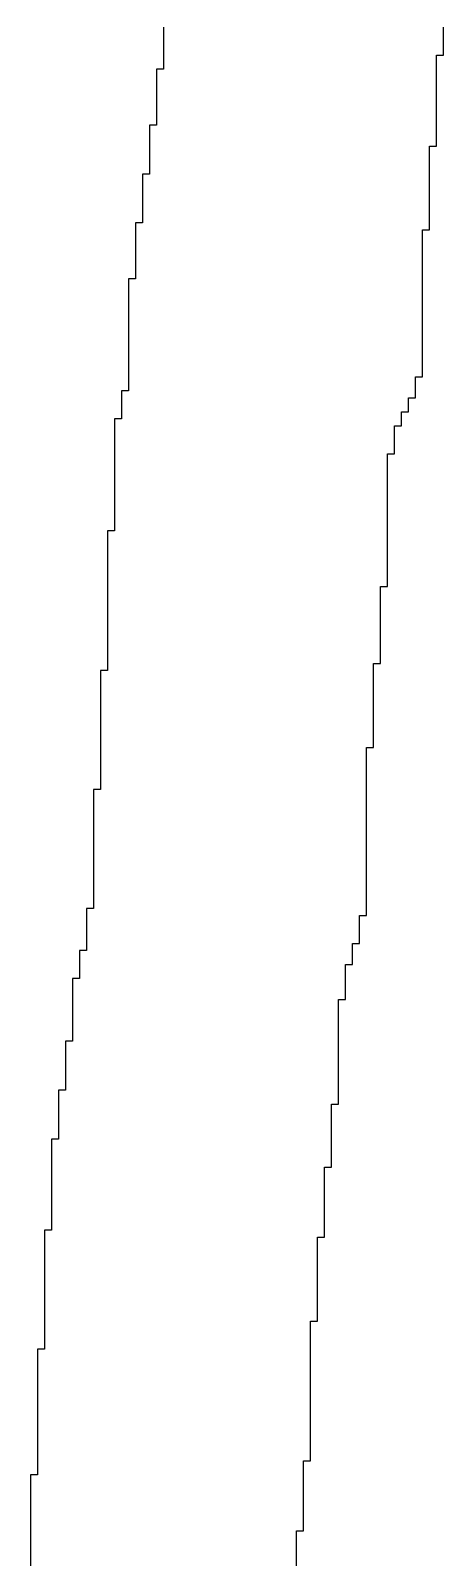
# Model space of a CAD drawing. Header units: millimetres. Extents: x 9.6 to 105, y 7.6 to 66.9.
# Drawn here: x 89.1215 to 89.2022, y 22.9064 to 23.2057 of the extents above; entities that cross this region are included whole.
import ezdxf

# ---------------------------------------------------------------- set-up
doc = ezdxf.new("R2010")
doc.units = ezdxf.units.MM
doc.layers.add('BottomOverlay', color=54, linetype='Continuous')

msp = doc.modelspace()

# ---------------------------------------------------------------- linework, layer by layer
at = {"layer": 'BottomOverlay'}
for p, q in [((89.14752, 23.20643), (89.14752, 23.20506)), ((89.14752, 23.20506), (89.14752, 23.20369)), ((89.2022, 23.20506), (89.2022, 23.20643)), ((89.2022, 23.20369), (89.2022, 23.20506)), ((89.14752, 23.20369), (89.14752, 23.20233)), ((89.14752, 23.20233), (89.14752, 23.20096)), ((89.2022, 23.20233), (89.2022, 23.20369)), ((89.2022, 23.20096), (89.2022, 23.20233)), ((89.14752, 23.20096), (89.14752, 23.19959)), ((89.14752, 23.19959), (89.14752, 23.19823)), ((89.20083, 23.19959), (89.20083, 23.20096)), ((89.20083, 23.20096), (89.2022, 23.20096)), ((89.20083, 23.19823), (89.20083, 23.19959)), ((89.14752, 23.19823), (89.14615, 23.19823)), ((89.14615, 23.19823), (89.14615, 23.19686)), ((89.14615, 23.19686), (89.14615, 23.19549)), ((89.20083, 23.19686), (89.20083, 23.19823)), ((89.20083, 23.19549), (89.20083, 23.19686)), ((89.14615, 23.19549), (89.14615, 23.19412)), ((89.14615, 23.19412), (89.14615, 23.19276)), ((89.14615, 23.19276), (89.14615, 23.19139)), ((89.20083, 23.19412), (89.20083, 23.19549)), ((89.20083, 23.19276), (89.20083, 23.19412)), ((89.20083, 23.19139), (89.20083, 23.19276)), ((89.14615, 23.19139), (89.14615, 23.19002)), ((89.14615, 23.19002), (89.14615, 23.18866)), ((89.20083, 23.19002), (89.20083, 23.19139)), ((89.20083, 23.18866), (89.20083, 23.19002)), ((89.14615, 23.18729), (89.14478, 23.18729)), ((89.14478, 23.18729), (89.14478, 23.18592)), ((89.14615, 23.18866), (89.14615, 23.18729)), ((89.20083, 23.18729), (89.20083, 23.18866)), ((89.20083, 23.18592), (89.20083, 23.18729)), ((89.14478, 23.18592), (89.14478, 23.18456)), ((89.14478, 23.18456), (89.14478, 23.18319)), ((89.20083, 23.18456), (89.20083, 23.18592)), ((89.20083, 23.18319), (89.20083, 23.18456)), ((89.14478, 23.18319), (89.14478, 23.18182)), ((89.14478, 23.18182), (89.14478, 23.18045)), ((89.19946, 23.18182), (89.19946, 23.18319)), ((89.19946, 23.18319), (89.20083, 23.18319)), ((89.19946, 23.18045), (89.19946, 23.18182)), ((89.14478, 23.18045), (89.14478, 23.17909)), ((89.14478, 23.17909), (89.14478, 23.17772)), ((89.19946, 23.17909), (89.19946, 23.18045)), ((89.19946, 23.17772), (89.19946, 23.17909)), ((89.14478, 23.17772), (89.14342, 23.17772)), ((89.14342, 23.17772), (89.14342, 23.17635)), ((89.14342, 23.17635), (89.14342, 23.17499)), ((89.14342, 23.17499), (89.14342, 23.17362)), ((89.19946, 23.17635), (89.19946, 23.17772)), ((89.19946, 23.17499), (89.19946, 23.17635)), ((89.19946, 23.17362), (89.19946, 23.17499)), ((89.14342, 23.17362), (89.14342, 23.17225)), ((89.14342, 23.17225), (89.14342, 23.17089)), ((89.19946, 23.17225), (89.19946, 23.17362)), ((89.19946, 23.17089), (89.19946, 23.17225)), ((89.14342, 23.17089), (89.14342, 23.16952)), ((89.14342, 23.16952), (89.14342, 23.16815)), ((89.19946, 23.16952), (89.19946, 23.17089)), ((89.19946, 23.16815), (89.19946, 23.16952)), ((89.14342, 23.16815), (89.14205, 23.16815)), ((89.14205, 23.16815), (89.14205, 23.16678)), ((89.14205, 23.16678), (89.14205, 23.16542)), ((89.1981, 23.16542), (89.1981, 23.16678)), ((89.1981, 23.16678), (89.19946, 23.16678)), ((89.19946, 23.16678), (89.19946, 23.16815)), ((89.14205, 23.16542), (89.14205, 23.16405)), ((89.14205, 23.16405), (89.14205, 23.16268)), ((89.1981, 23.16405), (89.1981, 23.16542)), ((89.1981, 23.16268), (89.1981, 23.16405)), ((89.14205, 23.16268), (89.14205, 23.16132)), ((89.14205, 23.16132), (89.14205, 23.15995)), ((89.14205, 23.15995), (89.14205, 23.15858)), ((89.1981, 23.16132), (89.1981, 23.16268)), ((89.1981, 23.15995), (89.1981, 23.16132)), ((89.1981, 23.15858), (89.1981, 23.15995)), ((89.14205, 23.15722), (89.14068, 23.15722)), ((89.14068, 23.15722), (89.14068, 23.15585)), ((89.14205, 23.15858), (89.14205, 23.15722)), ((89.1981, 23.15722), (89.1981, 23.15858)), ((89.1981, 23.15585), (89.1981, 23.15722)), ((89.14068, 23.15585), (89.14068, 23.15448)), ((89.14068, 23.15448), (89.14068, 23.15311)), ((89.1981, 23.15448), (89.1981, 23.15585)), ((89.1981, 23.15311), (89.1981, 23.15448)), ((89.14068, 23.15311), (89.14068, 23.15175)), ((89.14068, 23.15175), (89.14068, 23.15038)), ((89.1981, 23.15175), (89.1981, 23.15311)), ((89.1981, 23.15038), (89.1981, 23.15175)), ((89.14068, 23.15038), (89.14068, 23.14901)), ((89.14068, 23.14901), (89.14068, 23.14764)), ((89.1981, 23.14901), (89.1981, 23.15038)), ((89.1981, 23.14764), (89.1981, 23.14901)), ((89.14068, 23.14764), (89.14068, 23.14628)), ((89.14068, 23.14628), (89.14068, 23.14491)), ((89.14068, 23.14491), (89.14068, 23.14355)), ((89.1981, 23.14628), (89.1981, 23.14764)), ((89.1981, 23.14491), (89.1981, 23.14628)), ((89.1981, 23.14355), (89.1981, 23.14491)), ((89.14068, 23.14355), (89.14068, 23.14218)), ((89.14068, 23.14218), (89.14068, 23.14081)), ((89.1981, 23.14218), (89.1981, 23.14355)), ((89.1981, 23.14081), (89.1981, 23.14218)), ((89.14068, 23.14081), (89.14068, 23.13944)), ((89.14068, 23.13944), (89.14068, 23.13808)), ((89.1981, 23.13944), (89.1981, 23.14081)), ((89.1981, 23.13808), (89.1981, 23.13944)), ((89.14068, 23.13808), (89.14068, 23.13671)), ((89.14068, 23.13671), (89.14068, 23.13534)), ((89.19673, 23.13671), (89.19673, 23.13808)), ((89.19673, 23.13808), (89.1981, 23.13808)), ((89.19673, 23.13534), (89.19673, 23.13671)), ((89.14068, 23.13534), (89.13931, 23.13534)), ((89.13931, 23.13534), (89.13931, 23.13397)), ((89.13931, 23.13397), (89.13931, 23.13261)), ((89.19536, 23.13261), (89.19536, 23.13397)), ((89.19536, 23.13397), (89.19673, 23.13397)), ((89.19673, 23.13397), (89.19673, 23.13534)), ((89.13931, 23.12987), (89.13795, 23.12987)), ((89.13795, 23.12987), (89.13795, 23.12851)), ((89.13931, 23.13261), (89.13931, 23.13124)), ((89.13931, 23.13124), (89.13931, 23.12987)), ((89.19399, 23.12987), (89.19399, 23.13124)), ((89.19399, 23.13124), (89.19536, 23.13124)), ((89.19399, 23.12851), (89.19399, 23.12987)), ((89.19536, 23.13124), (89.19536, 23.13261)), ((89.13795, 23.12851), (89.13795, 23.12714)), ((89.13795, 23.12714), (89.13795, 23.12577)), ((89.19263, 23.12714), (89.19263, 23.12851)), ((89.19263, 23.12851), (89.19399, 23.12851)), ((89.19263, 23.12577), (89.19263, 23.12714)), ((89.13795, 23.12577), (89.13795, 23.12441)), ((89.13795, 23.12441), (89.13795, 23.12304)), ((89.19263, 23.12441), (89.19263, 23.12577)), ((89.19263, 23.12304), (89.19263, 23.12441)), ((89.13795, 23.12304), (89.13795, 23.12167)), ((89.13795, 23.12167), (89.13795, 23.1203)), ((89.19126, 23.12167), (89.19126, 23.12304)), ((89.19126, 23.12304), (89.19263, 23.12304)), ((89.19126, 23.1203), (89.19126, 23.12167)), ((89.13795, 23.1203), (89.13795, 23.11894)), ((89.13795, 23.11894), (89.13795, 23.11757)), ((89.19126, 23.11894), (89.19126, 23.1203)), ((89.19126, 23.11757), (89.19126, 23.11894)), ((89.13795, 23.11757), (89.13795, 23.1162)), ((89.13795, 23.1162), (89.13795, 23.11484)), ((89.19126, 23.1162), (89.19126, 23.11757)), ((89.19126, 23.11484), (89.19126, 23.1162)), ((89.13795, 23.11484), (89.13795, 23.11347)), ((89.13795, 23.11347), (89.13795, 23.1121)), ((89.13795, 23.1121), (89.13795, 23.11074)), ((89.19126, 23.11347), (89.19126, 23.11484)), ((89.19126, 23.1121), (89.19126, 23.11347)), ((89.19126, 23.11074), (89.19126, 23.1121)), ((89.13795, 23.11074), (89.13795, 23.10937)), ((89.13795, 23.10937), (89.13795, 23.108)), ((89.19126, 23.10937), (89.19126, 23.11074)), ((89.19126, 23.108), (89.19126, 23.10937)), ((89.13795, 23.108), (89.13658, 23.108)), ((89.13658, 23.108), (89.13658, 23.10664)), ((89.13658, 23.10664), (89.13658, 23.10527)), ((89.19126, 23.10664), (89.19126, 23.108)), ((89.19126, 23.10527), (89.19126, 23.10664)), ((89.13658, 23.10527), (89.13658, 23.1039)), ((89.13658, 23.1039), (89.13658, 23.10253)), ((89.19126, 23.1039), (89.19126, 23.10527)), ((89.19126, 23.10253), (89.19126, 23.1039)), ((89.13658, 23.10253), (89.13658, 23.10117)), ((89.13658, 23.10117), (89.13658, 23.0998)), ((89.19126, 23.10117), (89.19126, 23.10253)), ((89.19126, 23.0998), (89.19126, 23.10117)), ((89.13658, 23.0998), (89.13658, 23.09843)), ((89.13658, 23.09843), (89.13658, 23.09707)), ((89.13658, 23.09707), (89.13658, 23.0957)), ((89.1899, 23.0957), (89.1899, 23.09707)), ((89.1899, 23.09707), (89.19126, 23.09707)), ((89.19126, 23.09843), (89.19126, 23.0998)), ((89.19126, 23.09707), (89.19126, 23.09843)), ((89.13658, 23.0957), (89.13658, 23.09433)), ((89.13658, 23.09433), (89.13658, 23.09297)), ((89.1899, 23.09433), (89.1899, 23.0957)), ((89.1899, 23.09297), (89.1899, 23.09433)), ((89.13658, 23.09297), (89.13658, 23.0916)), ((89.13658, 23.0916), (89.13658, 23.09023)), ((89.1899, 23.0916), (89.1899, 23.09297)), ((89.1899, 23.09023), (89.1899, 23.0916)), ((89.13658, 23.09023), (89.13658, 23.08886)), ((89.13658, 23.08886), (89.13658, 23.0875)), ((89.1899, 23.08886), (89.1899, 23.09023)), ((89.1899, 23.0875), (89.1899, 23.08886)), ((89.13658, 23.0875), (89.13658, 23.08613)), ((89.13658, 23.08613), (89.13658, 23.08476)), ((89.1899, 23.08613), (89.1899, 23.0875)), ((89.1899, 23.08476), (89.1899, 23.08613)), ((89.13658, 23.08476), (89.13658, 23.0834)), ((89.13658, 23.0834), (89.13658, 23.08203)), ((89.13658, 23.08203), (89.13658, 23.08066)), ((89.18853, 23.08066), (89.18853, 23.08203)), ((89.18853, 23.08203), (89.1899, 23.08203)), ((89.1899, 23.0834), (89.1899, 23.08476)), ((89.1899, 23.08203), (89.1899, 23.0834)), ((89.13658, 23.08066), (89.13521, 23.08066)), ((89.13521, 23.08066), (89.13521, 23.0793)), ((89.13521, 23.0793), (89.13521, 23.07793)), ((89.18853, 23.0793), (89.18853, 23.08066)), ((89.18853, 23.07793), (89.18853, 23.0793)), ((89.13521, 23.07793), (89.13521, 23.07656)), ((89.13521, 23.07656), (89.13521, 23.07519)), ((89.18853, 23.07656), (89.18853, 23.07793)), ((89.18853, 23.07519), (89.18853, 23.07656)), ((89.13521, 23.07519), (89.13521, 23.07383)), ((89.13521, 23.07383), (89.13521, 23.07246)), ((89.18853, 23.07383), (89.18853, 23.07519)), ((89.18853, 23.07246), (89.18853, 23.07383)), ((89.13521, 23.07246), (89.13521, 23.07109)), ((89.13521, 23.07109), (89.13521, 23.06973)), ((89.18853, 23.07109), (89.18853, 23.07246)), ((89.18853, 23.06973), (89.18853, 23.07109)), ((89.13521, 23.06973), (89.13521, 23.06836)), ((89.13521, 23.06836), (89.13521, 23.06699)), ((89.18853, 23.06836), (89.18853, 23.06973)), ((89.18853, 23.06699), (89.18853, 23.06836)), ((89.13521, 23.06699), (89.13521, 23.06563)), ((89.13521, 23.06563), (89.13521, 23.06426)), ((89.13521, 23.06426), (89.13521, 23.06289)), ((89.18716, 23.06426), (89.18716, 23.06563)), ((89.18716, 23.06563), (89.18853, 23.06563)), ((89.18716, 23.06289), (89.18716, 23.06426)), ((89.18853, 23.06563), (89.18853, 23.06699)), ((89.13521, 23.06289), (89.13521, 23.06152)), ((89.13521, 23.06152), (89.13521, 23.06016)), ((89.18716, 23.06152), (89.18716, 23.06289)), ((89.18716, 23.06016), (89.18716, 23.06152)), ((89.13521, 23.06016), (89.13521, 23.05879)), ((89.13521, 23.05879), (89.13521, 23.05742)), ((89.18716, 23.05879), (89.18716, 23.06016)), ((89.18716, 23.05742), (89.18716, 23.05879)), ((89.13521, 23.05742), (89.13385, 23.05742)), ((89.13385, 23.05742), (89.13385, 23.05605)), ((89.13385, 23.05605), (89.13385, 23.05469)), ((89.18716, 23.05605), (89.18716, 23.05742)), ((89.18716, 23.05469), (89.18716, 23.05605)), ((89.13385, 23.05469), (89.13385, 23.05332)), ((89.13385, 23.05332), (89.13385, 23.05196)), ((89.18716, 23.05332), (89.18716, 23.05469)), ((89.18716, 23.05196), (89.18716, 23.05332)), ((89.13385, 23.05196), (89.13385, 23.05059)), ((89.13385, 23.05059), (89.13385, 23.04922)), ((89.13385, 23.04922), (89.13385, 23.04785)), ((89.18716, 23.05059), (89.18716, 23.05196)), ((89.18716, 23.04922), (89.18716, 23.05059)), ((89.18716, 23.04785), (89.18716, 23.04922)), ((89.13385, 23.04785), (89.13385, 23.04649)), ((89.13385, 23.04649), (89.13385, 23.04512)), ((89.18716, 23.04649), (89.18716, 23.04785)), ((89.18716, 23.04512), (89.18716, 23.04649)), ((89.13385, 23.04512), (89.13385, 23.04375)), ((89.13385, 23.04375), (89.13385, 23.04238)), ((89.18716, 23.04375), (89.18716, 23.04512)), ((89.18716, 23.04238), (89.18716, 23.04375)), ((89.13385, 23.04238), (89.13385, 23.04102)), ((89.13385, 23.04102), (89.13385, 23.03965)), ((89.18716, 23.04102), (89.18716, 23.04238)), ((89.18716, 23.03965), (89.18716, 23.04102)), ((89.13385, 23.03965), (89.13385, 23.03829)), ((89.13385, 23.03829), (89.13385, 23.03692)), ((89.18716, 23.03829), (89.18716, 23.03965)), ((89.18716, 23.03692), (89.18716, 23.03829)), ((89.13385, 23.03418), (89.13248, 23.03418)), ((89.13248, 23.03418), (89.13248, 23.03282)), ((89.13385, 23.03692), (89.13385, 23.03555)), ((89.13385, 23.03555), (89.13385, 23.03418)), ((89.18716, 23.03555), (89.18716, 23.03692)), ((89.18716, 23.03418), (89.18716, 23.03555)), ((89.18716, 23.03282), (89.18716, 23.03418)), ((89.13248, 23.03282), (89.13248, 23.03145)), ((89.13248, 23.03145), (89.13248, 23.03008)), ((89.18579, 23.03145), (89.18579, 23.03282)), ((89.18579, 23.03282), (89.18716, 23.03282)), ((89.18579, 23.03008), (89.18579, 23.03145)), ((89.13248, 23.03008), (89.13248, 23.02871)), ((89.13248, 23.02871), (89.13248, 23.02735)), ((89.18579, 23.02871), (89.18579, 23.03008)), ((89.18579, 23.02735), (89.18579, 23.02871)), ((89.13248, 23.02598), (89.13111, 23.02598)), ((89.13111, 23.02598), (89.13111, 23.02461)), ((89.13248, 23.02735), (89.13248, 23.02598)), ((89.18443, 23.02598), (89.18443, 23.02735)), ((89.18443, 23.02735), (89.18579, 23.02735)), ((89.18443, 23.02461), (89.18443, 23.02598)), ((89.13111, 23.02461), (89.13111, 23.02325)), ((89.13111, 23.02325), (89.13111, 23.02188)), ((89.18306, 23.02188), (89.18306, 23.02325)), ((89.18306, 23.02325), (89.18443, 23.02325)), ((89.18443, 23.02325), (89.18443, 23.02461)), ((89.13111, 23.02051), (89.12975, 23.02051)), ((89.12975, 23.02051), (89.12975, 23.01915)), ((89.12975, 23.01915), (89.12975, 23.01778)), ((89.13111, 23.02188), (89.13111, 23.02051)), ((89.18306, 23.02051), (89.18306, 23.02188)), ((89.18306, 23.01915), (89.18306, 23.02051)), ((89.18306, 23.01778), (89.18306, 23.01915)), ((89.12975, 23.01778), (89.12975, 23.01641)), ((89.12975, 23.01641), (89.12975, 23.01505)), ((89.18169, 23.01505), (89.18169, 23.01641)), ((89.18169, 23.01641), (89.18306, 23.01641)), ((89.18306, 23.01641), (89.18306, 23.01778)), ((89.12975, 23.01505), (89.12975, 23.01368)), ((89.12975, 23.01368), (89.12975, 23.01231)), ((89.18169, 23.01368), (89.18169, 23.01505)), ((89.18169, 23.01231), (89.18169, 23.01368)), ((89.12975, 23.01231), (89.12975, 23.01094)), ((89.12975, 23.01094), (89.12975, 23.00958)), ((89.18169, 23.01094), (89.18169, 23.01231)), ((89.18169, 23.00958), (89.18169, 23.01094)), ((89.12975, 23.00821), (89.12838, 23.00821)), ((89.12838, 23.00821), (89.12838, 23.00684)), ((89.12975, 23.00958), (89.12975, 23.00821)), ((89.18169, 23.00821), (89.18169, 23.00958)), ((89.18169, 23.00684), (89.18169, 23.00821)), ((89.12838, 23.00684), (89.12838, 23.00548)), ((89.12838, 23.00548), (89.12838, 23.00411)), ((89.18169, 23.00548), (89.18169, 23.00684)), ((89.18169, 23.00411), (89.18169, 23.00548)), ((89.12838, 23.00411), (89.12838, 23.00274)), ((89.12838, 23.00274), (89.12838, 23.00138)), ((89.12838, 23.00138), (89.12838, 23.00001)), ((89.18169, 23.00274), (89.18169, 23.00411)), ((89.18169, 23.00138), (89.18169, 23.00274)), ((89.18169, 23.00001), (89.18169, 23.00138)), ((89.12838, 22.99864), (89.12701, 22.99864)), ((89.12701, 22.99864), (89.12701, 22.99727)), ((89.12838, 23.00001), (89.12838, 22.99864)), ((89.18169, 22.99864), (89.18169, 23.00001)), ((89.18169, 22.99727), (89.18169, 22.99864)), ((89.12701, 22.99727), (89.12701, 22.99591)), ((89.12701, 22.99591), (89.12701, 22.99454)), ((89.18032, 22.99454), (89.18032, 22.99591)), ((89.18032, 22.99591), (89.18169, 22.99591)), ((89.18169, 22.99591), (89.18169, 22.99727)), ((89.12701, 22.99454), (89.12701, 22.99317)), ((89.12701, 22.99317), (89.12701, 22.99181)), ((89.18032, 22.99317), (89.18032, 22.99454)), ((89.18032, 22.99181), (89.18032, 22.99317)), ((89.12701, 22.99181), (89.12701, 22.99044)), ((89.12701, 22.99044), (89.12701, 22.98907)), ((89.18032, 22.99044), (89.18032, 22.99181)), ((89.18032, 22.98907), (89.18032, 22.99044)), ((89.12701, 22.98907), (89.12564, 22.98907)), ((89.12564, 22.98907), (89.12564, 22.98771)), ((89.12564, 22.98771), (89.12564, 22.98634)), ((89.12564, 22.98634), (89.12564, 22.98497)), ((89.18032, 22.98771), (89.18032, 22.98907)), ((89.18032, 22.98634), (89.18032, 22.98771)), ((89.18032, 22.98497), (89.18032, 22.98634)), ((89.12564, 22.98497), (89.12564, 22.9836)), ((89.12564, 22.9836), (89.12564, 22.98224)), ((89.17896, 22.98224), (89.17896, 22.9836)), ((89.17896, 22.9836), (89.18032, 22.9836)), ((89.18032, 22.9836), (89.18032, 22.98497)), ((89.12564, 22.98224), (89.12564, 22.98087)), ((89.12564, 22.98087), (89.12564, 22.9795)), ((89.17896, 22.98087), (89.17896, 22.98224)), ((89.17896, 22.9795), (89.17896, 22.98087)), ((89.12564, 22.9795), (89.12564, 22.97814)), ((89.12564, 22.97814), (89.12564, 22.97677)), ((89.17896, 22.97814), (89.17896, 22.9795)), ((89.17896, 22.97677), (89.17896, 22.97814)), ((89.12564, 22.97677), (89.12564, 22.9754)), ((89.12564, 22.9754), (89.12564, 22.97404)), ((89.17896, 22.9754), (89.17896, 22.97677)), ((89.17896, 22.97404), (89.17896, 22.9754)), ((89.12564, 22.9713), (89.12428, 22.9713)), ((89.12428, 22.9713), (89.12428, 22.96993)), ((89.12564, 22.97404), (89.12564, 22.97267)), ((89.12564, 22.97267), (89.12564, 22.9713)), ((89.17896, 22.97267), (89.17896, 22.97404)), ((89.17896, 22.9713), (89.17896, 22.97267)), ((89.17896, 22.96993), (89.17896, 22.9713)), ((89.12428, 22.96993), (89.12428, 22.96857)), ((89.12428, 22.96857), (89.12428, 22.9672)), ((89.17759, 22.96857), (89.17759, 22.96993)), ((89.17759, 22.96993), (89.17896, 22.96993)), ((89.17759, 22.9672), (89.17759, 22.96857)), ((89.12428, 22.9672), (89.12428, 22.96583)), ((89.12428, 22.96583), (89.12428, 22.96447)), ((89.17759, 22.96583), (89.17759, 22.9672)), ((89.17759, 22.96447), (89.17759, 22.96583)), ((89.12428, 22.96447), (89.12428, 22.9631)), ((89.12428, 22.9631), (89.12428, 22.96173)), ((89.17759, 22.9631), (89.17759, 22.96447)), ((89.17759, 22.96173), (89.17759, 22.9631)), ((89.12428, 22.96173), (89.12428, 22.96037)), ((89.12428, 22.96037), (89.12428, 22.959)), ((89.17759, 22.96037), (89.17759, 22.96173)), ((89.17759, 22.959), (89.17759, 22.96037)), ((89.12428, 22.959), (89.12428, 22.95763)), ((89.12428, 22.95763), (89.12428, 22.95626)), ((89.12428, 22.95626), (89.12428, 22.9549)), ((89.17759, 22.95763), (89.17759, 22.959)), ((89.17759, 22.95626), (89.17759, 22.95763)), ((89.17759, 22.9549), (89.17759, 22.95626)), ((89.12428, 22.9549), (89.12428, 22.95353)), ((89.12428, 22.95353), (89.12428, 22.95216)), ((89.17622, 22.95216), (89.17622, 22.95353)), ((89.17622, 22.95353), (89.17759, 22.95353)), ((89.17759, 22.95353), (89.17759, 22.9549)), ((89.12428, 22.95216), (89.12428, 22.95079)), ((89.12428, 22.95079), (89.12428, 22.94943)), ((89.17622, 22.95079), (89.17622, 22.95216)), ((89.17622, 22.94943), (89.17622, 22.95079)), ((89.12428, 22.94806), (89.12291, 22.94806)), ((89.12291, 22.94806), (89.12291, 22.9467)), ((89.12428, 22.94943), (89.12428, 22.94806)), ((89.17622, 22.94806), (89.17622, 22.94943)), ((89.17622, 22.9467), (89.17622, 22.94806)), ((89.12291, 22.9467), (89.12291, 22.94533)), ((89.12291, 22.94533), (89.12291, 22.94396)), ((89.17622, 22.94533), (89.17622, 22.9467)), ((89.17622, 22.94396), (89.17622, 22.94533)), ((89.12291, 22.94396), (89.12291, 22.94259)), ((89.12291, 22.94259), (89.12291, 22.94123)), ((89.17622, 22.94259), (89.17622, 22.94396)), ((89.17622, 22.94123), (89.17622, 22.94259)), ((89.12291, 22.94123), (89.12291, 22.93986)), ((89.12291, 22.93986), (89.12291, 22.93849)), ((89.12291, 22.93849), (89.12291, 22.93712)), ((89.17622, 22.93986), (89.17622, 22.94123)), ((89.17622, 22.93849), (89.17622, 22.93986)), ((89.17622, 22.93712), (89.17622, 22.93849)), ((89.12291, 22.93712), (89.12291, 22.93576)), ((89.12291, 22.93576), (89.12291, 22.93439)), ((89.17622, 22.93576), (89.17622, 22.93712)), ((89.17622, 22.93439), (89.17622, 22.93576)), ((89.12291, 22.93439), (89.12291, 22.93303)), ((89.12291, 22.93303), (89.12291, 22.93166)), ((89.17622, 22.93303), (89.17622, 22.93439)), ((89.17622, 22.93166), (89.17622, 22.93303)), ((89.12291, 22.93166), (89.12291, 22.93029)), ((89.12291, 22.93029), (89.12291, 22.92892)), ((89.17622, 22.93029), (89.17622, 22.93166)), ((89.17622, 22.92892), (89.17622, 22.93029)), ((89.12291, 22.92892), (89.12291, 22.92756)), ((89.12291, 22.92756), (89.12291, 22.92619)), ((89.17622, 22.92756), (89.17622, 22.92892)), ((89.17622, 22.92619), (89.17622, 22.92756)), ((89.12291, 22.92345), (89.12154, 22.92345)), ((89.12154, 22.92345), (89.12154, 22.92209)), ((89.12291, 22.92619), (89.12291, 22.92482)), ((89.12291, 22.92482), (89.12291, 22.92345)), ((89.17486, 22.92482), (89.17486, 22.92619)), ((89.17486, 22.92619), (89.17622, 22.92619)), ((89.17486, 22.92345), (89.17486, 22.92482)), ((89.17486, 22.92209), (89.17486, 22.92345)), ((89.12154, 22.92209), (89.12154, 22.92072)), ((89.12154, 22.92072), (89.12154, 22.91935)), ((89.17486, 22.92072), (89.17486, 22.92209)), ((89.17486, 22.91935), (89.17486, 22.92072)), ((89.12154, 22.91935), (89.12154, 22.91799)), ((89.12154, 22.91799), (89.12154, 22.91662)), ((89.17486, 22.91799), (89.17486, 22.91935)), ((89.17486, 22.91662), (89.17486, 22.91799)), ((89.12154, 22.91662), (89.12154, 22.91525)), ((89.12154, 22.91525), (89.12154, 22.91389)), ((89.17486, 22.91525), (89.17486, 22.91662)), ((89.17486, 22.91389), (89.17486, 22.91525)), ((89.12154, 22.91389), (89.12154, 22.91252)), ((89.12154, 22.91252), (89.12154, 22.91115)), ((89.17349, 22.91115), (89.17349, 22.91252)), ((89.17349, 22.91252), (89.17486, 22.91252)), ((89.17486, 22.91252), (89.17486, 22.91389)), ((89.12154, 22.91115), (89.12154, 22.90979)), ((89.12154, 22.90979), (89.12154, 22.90842)), ((89.12154, 22.90842), (89.12154, 22.90705)), ((89.17349, 22.90979), (89.17349, 22.91115)), ((89.17349, 22.90842), (89.17349, 22.90979)), ((89.17349, 22.90705), (89.17349, 22.90842)), ((89.12154, 22.90705), (89.12154, 22.90568)), ((89.17349, 22.90568), (89.17349, 22.90705))]:
    msp.add_line(p, q, dxfattribs=at)

doc.saveas('drawing.dxf')
